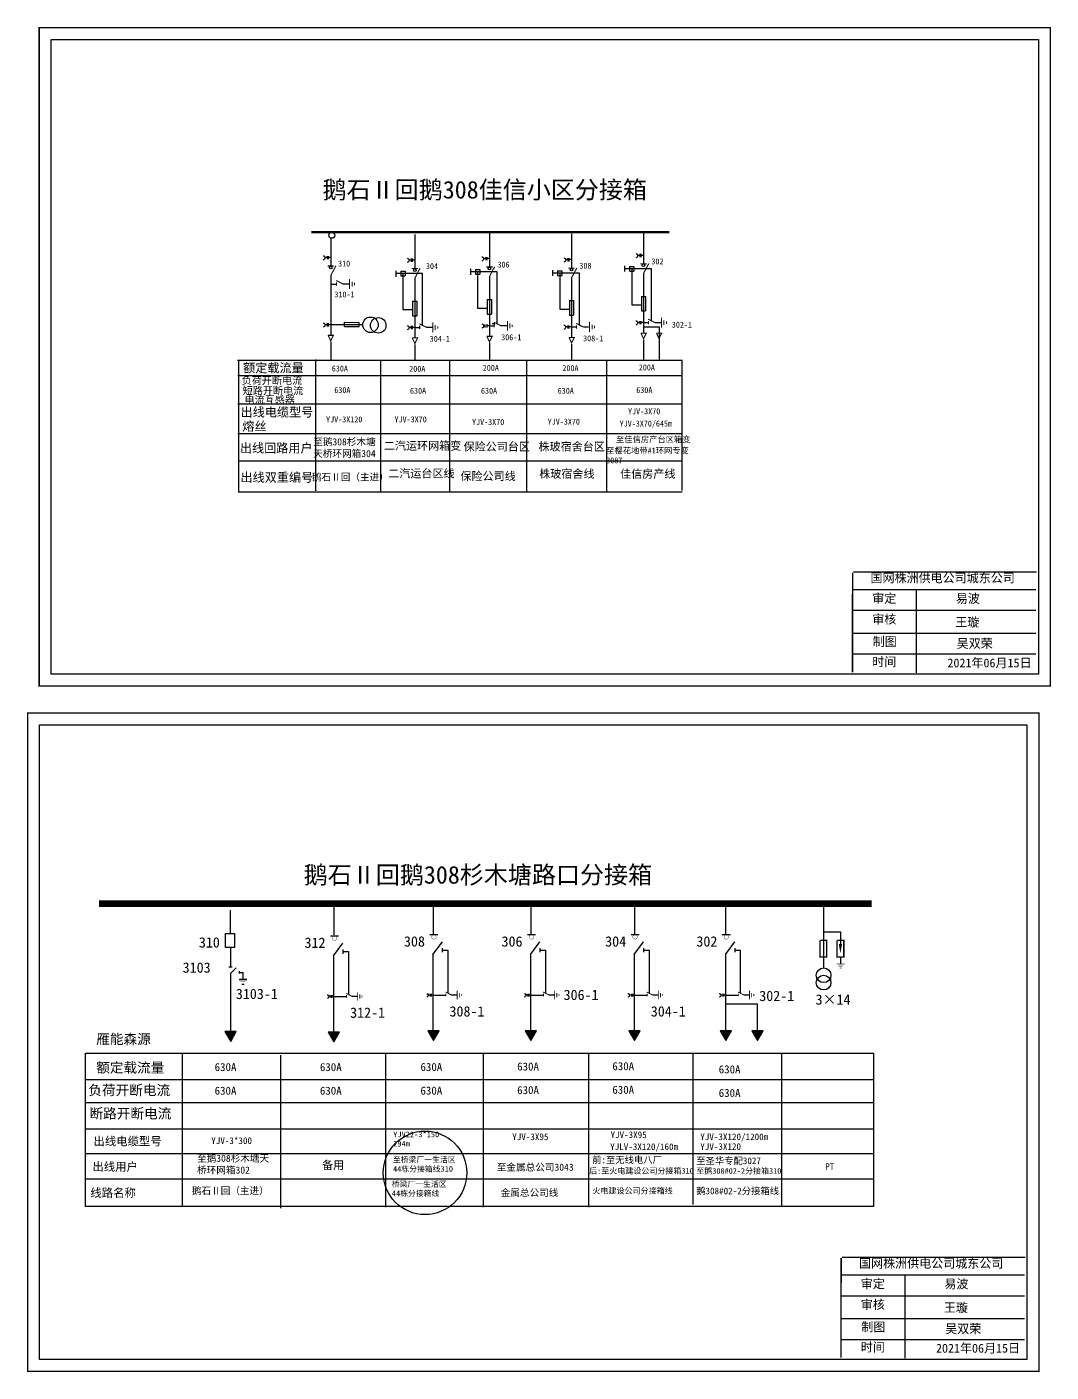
# Model space of a CAD drawing. Extents: x 251 to 764, y -214 to -46.
# Drawn here: x 250.5 to 377.6, y -214.2 to -47.3 of the extents above; entities that cross this region are included whole.
import ezdxf

# ---------------------------------------------------------------- set-up
doc = ezdxf.new("R2010")
doc.units = 0
doc.header["$LTSCALE"] = 5
doc.linetypes.add('ACAD_ISO02W100', pattern=[15, 12, -3])
doc.linetypes.add('CENTER', pattern=[50.8, 31.75, -6.35, 6.35, -6.35])
doc.layers.get('0').update_dxf_attribs({"linetype": 'CONTINUOUS'})
doc.layers.add('1', color=7, linetype='CONTINUOUS')
doc.layers.add('2', color=7, linetype='CONTINUOUS')
doc.styles.add('H1', font='')
doc.styles.add('hztxt_txtstyle_2.70_0_0', font='simkai.ttf', dxfattribs={"height": 2.7})
doc.styles.add('字体', font='simkai_0.ttf', dxfattribs={"height": 2.5})
doc.styles.get('H1').set_extended_font_data('SimSun')

# ---------------------------------------------------------------- blocks, each defined once
blk = doc.blocks.new('JD')
for points in [[(-2, 0.2), (-2, -0.2), (2, 0.2), (2, -0.2)], [(1, -1.2), (1, -0.8), (-1, -1.2), (-1, -0.8)], [(-0.5, -1.8), (-0.5, -2.2), (0.5, -1.8), (0.5, -2.2)]]:
    blk.add_trace(points)

msp = doc.modelspace()

# ---------------------------------------------------------------- hatches: boundary and pattern name
for points in [[(300.95, -173.08), (301.65, -171.86), (300.25, -171.86)], [(313.06, -173.08), (313.76, -171.86), (312.36, -171.86)], [(325.92, -173.08), (326.62, -171.86), (325.22, -171.86)], [(337.24, -173.08), (337.94, -171.86), (336.54, -171.86)], [(341.16, -173.08), (341.86, -171.86), (340.46, -171.86)], [(275.8, -173.17), (276.5, -171.95), (275.09, -171.95)], [(288.61, -173.24), (289.31, -172.02), (287.91, -172.02)]]:
    msp.add_hatch(color=7).paths.add_polyline_path(points)

# ---------------------------------------------------------------- linework, layer by layer
at = {"lineweight": 90}
msp.add_line((285.83, -72.74), (330.21, -72.74), dxfattribs=at)
at = {"color": 7}
for p, q in [((288.21, -73.45), (288.21, -76.93)), ((298.65, -73.02), (298.65, -77.25)), ((307.9, -72.82), (307.9, -77.06)), ((318.09, -72.96), (318.09, -77.2)), ((327.02, -72.74), (327.02, -76.66)), ((288.21, -78.12), (288.21, -85.51)), ((296.92, -77.59), (297.45, -77.59)), ((296.92, -77.59), (296.92, -78.17)), ((296.92, -78.17), (297.45, -78.17)), ((297.45, -77.59), (297.45, -78.17)), ((298.65, -78.44), (298.65, -85.83)), ((306.18, -77.4), (306.71, -77.4)), ((306.18, -77.4), (306.18, -77.98)), ((306.18, -77.98), (306.71, -77.98)), ((306.71, -77.4), (306.71, -77.98)), ((307.9, -78.25), (307.9, -85.64)), ((316.37, -77.54), (316.9, -77.54)), ((316.37, -77.54), (316.37, -78.12)), ((316.37, -78.12), (316.9, -78.12)), ((316.9, -77.54), (316.9, -78.12)), ((318.09, -78.39), (318.09, -85.78)), ((325.3, -77), (325.3, -77.59)), ((325.3, -77), (325.83, -77)), ((325.3, -77.59), (325.83, -77.59)), ((325.83, -77), (325.83, -77.59)), ((327.02, -77.85), (327.02, -85.24)), ((288.21, -79.19), (288.93, -79.19)), ((289.72, -79.17), (290.54, -79.17)), ((298.38, -81.31), (298.38, -83.12)), ((298.38, -81.31), (298.91, -81.31)), ((298.91, -81.31), (298.91, -83.12)), ((307.64, -81.11), (307.64, -82.93)), ((307.64, -81.11), (308.16, -81.11)), ((308.16, -81.11), (308.16, -82.93)), ((317.83, -81.25), (318.36, -81.25)), ((317.83, -81.25), (317.83, -83.07)), ((318.36, -81.25), (318.36, -83.07)), ((326.76, -80.72), (326.76, -82.53)), ((326.76, -80.72), (327.29, -80.72)), ((327.29, -80.72), (327.29, -82.53)), ((298.38, -83.12), (298.91, -83.12)), ((307.64, -82.93), (308.16, -82.93)), ((317.83, -83.07), (318.36, -83.07)), ((326.76, -82.53), (327.29, -82.53)), ((289.93, -84.45), (289.94, -83.93)), ((289.93, -84.45), (291.75, -84.47)), ((289.94, -83.93), (291.75, -83.94)), ((291.75, -84.47), (291.75, -83.94)), ((298.65, -84.56), (299.25, -84.56)), ((300.04, -84.55), (300.87, -84.55)), ((307.9, -84.37), (308.51, -84.37)), ((309.3, -84.35), (310.12, -84.35)), ((318.09, -84.51), (318.7, -84.51)), ((327.02, -83.98), (327.63, -83.98)), ((328.42, -83.96), (329.24, -83.96)), ((286.31, -88.57), (286.31, -101.05)), ((275.78, -159.79), (275.78, -156.89)), ((288.63, -159.97), (288.63, -156.5)), ((300.97, -159.81), (300.97, -156.34)), ((313.08, -159.81), (313.08, -156.34)), ((325.94, -159.81), (325.94, -156.34)), ((337.26, -159.81), (337.26, -156.34)), ((275.58, -163.94), (276, -163.94)), ((275.75, -164.79), (276.5, -164.04))]:
    msp.add_line(p, q, dxfattribs=at)
for p, q in [((288.18, -84.21), (292.19, -84.21)), ((307.18, -84.37), (307.35, -84.37)), ((307.35, -84.21), (307.35, -84.59)), ((319.6, -84.51), (320.2, -84.51)), ((327.02, -84.51), (328.97, -84.51)), ((328.97, -84.51), (328.97, -88.62)), ((276.65, -88.64), (331.84, -88.64)), ((276.75, -88.65), (276.75, -105.03)), ((294.38, -88.64), (294.38, -104.96)), ((302.97, -88.64), (302.97, -104.96)), ((312.52, -88.64), (312.52, -104.96)), ((322.44, -88.64), (322.44, -104.96)), ((331.8, -88.64), (331.8, -104.81)), ((276.68, -90.54), (331.79, -90.54)), ((276.68, -94.06), (331.79, -94.06)), ((276.68, -97.75), (331.79, -97.75)), ((276.75, -101.11), (331.65, -101.11)), ((286.32, -101.18), (286.32, -104.87)), ((331.65, -101.11), (331.73, -101.11)), ((331.73, -101.11), (331.81, -101.11)), ((276.75, -104.96), (331.81, -104.96)), ((349.36, -155.89), (349.36, -164.09)), ((288.17, -160.09), (289.18, -160.09)), ((300.51, -159.92), (301.52, -159.92)), ((312.62, -159.92), (313.63, -159.92)), ((325.48, -159.92), (326.49, -159.92)), ((336.8, -159.92), (337.81, -159.92)), ((349.35, -159.58), (351.46, -159.58)), ((351.46, -159.58), (351.46, -161.12)), ((289.71, -161.76), (289.71, -162.29)), ((302.05, -161.6), (302.05, -162.12)), ((302.06, -161.86), (302.74, -161.86)), ((302.74, -161.86), (302.74, -167.19)), ((314.17, -161.6), (314.17, -162.12)), ((314.18, -161.86), (314.85, -161.86)), ((314.85, -161.86), (314.85, -167.19)), ((327.02, -161.6), (327.02, -162.12)), ((327.04, -161.86), (327.71, -161.86)), ((327.71, -161.86), (327.71, -167.19)), ((338.34, -161.6), (338.34, -162.12)), ((338.36, -161.86), (339.03, -161.86)), ((339.03, -161.86), (339.03, -167.19)), ((289.73, -162.02), (290.4, -162.02)), ((290.4, -162.02), (290.4, -167.35)), ((351.46, -162.75), (351.46, -163.54)), ((276.86, -164.48), (276.86, -164.77)), ((276.87, -164.63), (277.35, -164.63)), ((277.35, -165.49), (277.35, -164.62)), ((276.85, -165.49), (277.38, -165.49)), ((276.86, -165.49), (277.81, -165.49)), ((277.81, -165.49), (276.93, -165.49)), ((277.48, -166.1), (277.18, -166.1)), ((277.23, -165.49), (277.48, -165.49)), ((288.61, -167.59), (290.16, -167.59)), ((290.84, -167.58), (291.55, -167.58)), ((300.95, -167.43), (302.49, -167.43)), ((303.18, -167.41), (303.89, -167.41)), ((313.06, -167.43), (314.61, -167.43)), ((315.29, -167.41), (316, -167.41)), ((325.92, -167.43), (327.47, -167.43)), ((328.15, -167.41), (328.86, -167.41)), ((337.24, -167.43), (338.79, -167.43)), ((337.28, -168.52), (341.14, -168.52)), ((339.47, -167.41), (340.18, -167.41)), ((341.14, -168.52), (341.14, -171.81))]:
    msp.add_line(p, q)
at = {"color": 7, "linetype": 'CENTER'}
for p, q in [((288.21, -86.37), (288.21, -88.69)), ((298.65, -86.69), (298.65, -88.64)), ((307.91, -86.5), (307.91, -88.64)), ((318.1, -86.64), (318.1, -88.64)), ((327.03, -86.1), (327.03, -88.64))]:
    msp.add_line(p, q, dxfattribs=at)
at = {"color": 0, "linetype": 'Continuous'}
for p, q in [((352.97, -117.09), (375.72, -117.09)), ((360.87, -117.07), (360.87, -127.43)), ((352.97, -119.68), (375.72, -119.68)), ((352.97, -122.51), (375.72, -122.51)), ((352.97, -125.1), (375.72, -125.1)), ((351.55, -202.15), (374.3, -202.15)), ((359.44, -202.13), (359.44, -212.49)), ((351.55, -204.74), (374.3, -204.74)), ((351.55, -207.57), (374.3, -207.57)), ((351.55, -210.16), (374.3, -210.16))]:
    msp.add_line(p, q, dxfattribs=at)
at = {"color": 0}
for p, q in [((275.79, -161.54), (275.79, -163.94)), ((288.56, -162.55), (288.56, -172.24)), ((300.9, -162.38), (300.9, -172.08)), ((313.02, -162.38), (313.02, -172.08)), ((325.87, -162.38), (325.87, -172.08)), ((337.2, -162.38), (337.2, -172.08)), ((275.79, -164.75), (275.79, -172.13)), ((269.78, -174.65), (269.78, -193.65)), ((257.79, -177.89), (260.7, -177.89)), ((260.65, -177.89), (268.55, -177.89)), ((266.99, -177.89), (355.57, -177.89)), ((257.79, -180.74), (260.66, -180.74)), ((260.61, -180.74), (268.51, -180.74)), ((268.38, -180.74), (355.57, -180.74)), ((257.79, -187.1), (260.59, -187.1)), ((260.55, -187.1), (268.45, -187.1)), ((268.31, -187.1), (355.57, -187.1))]:
    msp.add_line(p, q, dxfattribs=at)
at = {"color": 0, "linetype": 'Continuous', "const_width": 0.182}
for points in [[(252.03, -47.37), (377.51, -47.37), (377.51, -129.07), (252.03, -129.07)], [(250.61, -132.42), (376.09, -132.42), (376.09, -214.13), (250.61, -214.13)]]:
    msp.add_lwpolyline(points, close=True, dxfattribs=at)
at = {"color": 0, "linetype": 'Continuous'}
for points in [[(253.51, -48.84), (376.04, -48.84), (376.04, -127.59), (253.51, -127.59)], [(252.08, -133.9), (374.61, -133.9), (374.61, -212.65), (252.08, -212.65)]]:
    msp.add_lwpolyline(points, close=True, dxfattribs=at)
at = {"color": 7}
for points in [[(287.26, -75.67, -0.877934), (287.27, -76.2)], [(297.69, -75.99, -0.877934), (297.7, -76.52)], [(306.95, -75.8, -0.877934), (306.96, -76.33)], [(317.14, -75.94, -0.877934), (317.15, -76.47)], [(326.07, -75.4, -0.877934), (326.08, -75.93)], [(287.26, -84.01, -0.877934), (287.27, -84.54)], [(297.69, -84.33, -0.877934), (297.7, -84.86)], [(306.95, -84.14, -0.877934), (306.96, -84.67)], [(317.14, -84.28, -0.877934), (317.15, -84.81)], [(326.07, -83.74, -0.877934), (326.08, -84.28)]]:
    msp.add_lwpolyline(points, format="xyb", dxfattribs=at)
for points in [[(287.77, -75.9), (287.49, -75.9)], [(287.77, -75.71), (287.77, -76.11)], [(287.89, -75.71), (287.89, -76.11)], [(288.21, -75.9), (287.89, -75.9)], [(298.2, -76.21), (297.93, -76.21)], [(298.2, -76.03), (298.2, -76.43)], [(298.33, -76.03), (298.33, -76.43)], [(298.64, -76.21), (298.33, -76.21)], [(307.46, -76.02), (307.18, -76.02)], [(307.46, -75.84), (307.46, -76.24)], [(307.58, -75.84), (307.58, -76.24)], [(307.9, -76.02), (307.58, -76.02)], [(317.65, -76.16), (317.38, -76.16)], [(317.65, -75.98), (317.65, -76.38)], [(317.78, -75.98), (317.78, -76.38)], [(318.09, -76.16), (317.78, -76.16)], [(326.58, -75.63), (326.31, -75.63)], [(326.58, -75.44), (326.58, -75.84)], [(326.7, -75.44), (326.7, -75.84)], [(327.02, -75.63), (326.7, -75.63)], [(296.3, -77.56), (296.3, -78.29)], [(305.56, -77.31), (305.56, -78.04)], [(315.75, -77.45), (315.75, -78.18)], [(324.68, -76.91), (324.68, -77.64)], [(287.77, -84.24), (287.49, -84.24)], [(287.77, -84.05), (287.77, -84.45)], [(288.16, -84.24), (287.84, -84.24)], [(287.89, -84.05), (287.89, -84.45)], [(298.2, -84.56), (297.93, -84.56)], [(298.2, -84.37), (298.2, -84.77)], [(298.33, -84.37), (298.33, -84.77)], [(298.64, -84.56), (298.33, -84.56)], [(307.58, -84.18), (307.58, -84.58)], [(307.9, -84.37), (307.58, -84.37)], [(308.51, -84.12), (308.23, -84.12)], [(308.51, -83.94), (308.51, -84.34)], [(317.65, -84.51), (317.38, -84.51)], [(317.65, -84.32), (317.65, -84.72)], [(317.78, -84.32), (317.78, -84.72)], [(318.09, -84.51), (317.78, -84.51)], [(326.58, -83.97), (326.31, -83.97)], [(326.58, -83.79), (326.58, -84.18)], [(326.7, -83.79), (326.7, -84.18)], [(327.02, -83.97), (326.7, -83.97)]]:
    msp.add_lwpolyline(points, dxfattribs=at)
at = {"color": 7, "const_width": 0.131}
for points in [[(326.64, -76.68), (327.41, -76.68)], [(327.02, -77.89), (327.68, -76.64)], [(287.82, -76.95), (288.59, -76.95)], [(288.21, -78.16), (288.86, -76.91)], [(298.26, -77.26), (299.03, -77.26)], [(298.65, -78.47), (299.3, -77.23)], [(307.51, -77.07), (308.29, -77.07)], [(307.9, -78.28), (308.56, -77.04)], [(317.71, -77.21), (318.48, -77.21)], [(318.09, -78.42), (318.75, -77.18)], [(288.89, -78.75), (289.77, -79.19)], [(288.93, -78.98), (288.93, -79.39)], [(299.22, -84.13), (300.09, -84.56)], [(299.25, -84.36), (299.25, -84.76)], [(308.47, -83.93), (309.35, -84.37)], [(308.51, -84.17), (308.51, -84.57)], [(318.67, -84.07), (319.54, -84.51)], [(318.7, -84.31), (318.7, -84.71)], [(327.6, -83.54), (328.47, -83.98)], [(327.63, -83.77), (327.63, -84.18)], [(287.89, -85.55), (288.55, -85.55), (288.21, -86.23), (287.89, -85.54)], [(298.32, -85.87), (298.99, -85.87), (298.65, -86.55), (298.33, -85.86)], [(307.58, -85.68), (308.25, -85.68), (307.91, -86.35), (307.59, -85.67)], [(317.77, -85.82), (318.44, -85.82), (318.1, -86.49), (317.78, -85.81)], [(326.7, -85.28), (327.37, -85.28), (327.03, -85.96), (326.71, -85.27)], [(328.62, -85.28), (329.29, -85.28), (328.95, -85.96), (328.63, -85.27)]]:
    msp.add_lwpolyline(points, dxfattribs=at)
at = {"color": 7, "linetype": 'ACAD_ISO02W100'}
for points in [[(299.62, -84.37), (299.62, -77.87), (296.3, -77.87)], [(297.18, -77.88), (297.18, -82.36), (298.38, -82.36)], [(308.88, -84.18), (308.88, -77.68), (305.56, -77.68)], [(306.44, -77.68), (306.44, -82.17), (307.63, -82.17)], [(319.07, -84.32), (319.07, -77.82), (315.75, -77.82)], [(316.63, -77.82), (316.63, -82.31), (317.82, -82.31)], [(328, -83.78), (328, -77.28), (324.68, -77.28)], [(325.56, -77.29), (325.56, -81.77), (326.75, -81.77)]]:
    msp.add_lwpolyline(points, dxfattribs=at)
at = {"color": 0, "linetype": 'Continuous', "const_width": 0.182}
for points in [[(352.97, -115.01), (352.96, -127.39)], [(353.07, -114.92), (375.82, -114.92)], [(351.55, -200.07), (351.53, -212.44)], [(351.64, -199.97), (374.4, -199.97)]]:
    msp.add_lwpolyline(points, dxfattribs=at)
for points, const_width in [([(259.44, -156.08), (355.33, -156.08)], 0.828), ([(288.17, -160.09), (289.18, -160.09)], 0.0863), ([(300.51, -159.92), (301.52, -159.92)], 0.0863), ([(312.62, -159.92), (313.63, -159.92)], 0.0863), ([(325.48, -159.92), (326.49, -159.92)], 0.0863), ([(336.8, -159.92), (337.81, -159.92)], 0.0863), ([(348.94, -160.63), (348.94, -162.69), (349.76, -162.69), (349.76, -160.63), (348.96, -160.63)], 0.174), ([(351.05, -160.63), (351.05, -162.69), (351.88, -162.69), (351.88, -160.63), (351.08, -160.63)], 0.174), ([(277.81, -165.49), (276.85, -165.49)], 0.0303), ([(277.64, -165.8), (277.01, -165.8)], 0.0303), ([(277.48, -166.1), (277.18, -166.1)], 0.0303), ([(290.13, -167.21), (290.88, -167.59)], 0.113), ([(290.16, -167.42), (290.16, -167.76)], 0.113), ([(302.47, -167.05), (303.22, -167.43)], 0.113), ([(302.49, -167.25), (302.49, -167.6)], 0.113), ([(314.58, -167.05), (315.33, -167.43)], 0.113), ([(314.61, -167.25), (314.61, -167.6)], 0.113), ([(327.44, -167.05), (328.19, -167.43)], 0.113), ([(327.47, -167.25), (327.47, -167.6)], 0.113), ([(338.76, -167.05), (339.51, -167.43)], 0.113), ([(338.79, -167.25), (338.79, -167.6)], 0.113)]:
    msp.add_lwpolyline(points, dxfattribs=dict(const_width=const_width))
msp.add_lwpolyline([(275.16, -159.79), (276.29, -159.79), (276.29, -161.54), (275.16, -161.54)], close=True)
at = {"const_width": 0.0431}
for points in [[(288.39, -160.37, 1), (288.95, -160.37, 1)], [(300.73, -160.21, 1), (301.29, -160.21, 1)], [(312.84, -160.21, 1), (313.4, -160.21, 1)], [(325.7, -160.21, 1), (326.26, -160.21, 1)], [(337.02, -160.21, 1), (337.58, -160.21, 1)]]:
    msp.add_lwpolyline(points, format="xyb", close=True, dxfattribs=at)
for points, format in [([(351.46, -161.1, 0.406, 0, 0), (351.46, -162.26, 0, 0, 0)], "xyseb"), ([(287.79, -167.39, -0.877934), (287.8, -167.85)], "xyb"), ([(300.13, -167.23, -0.877934), (300.14, -167.69)], "xyb"), ([(312.24, -167.23, -0.877934), (312.25, -167.69)], "xyb"), ([(325.1, -167.23, -0.877934), (325.11, -167.69)], "xyb"), ([(336.42, -167.23, -0.877934), (336.43, -167.69)], "xyb")]:
    msp.add_lwpolyline(points, format=format)
for points in [[(288.23, -167.58), (287.99, -167.58)], [(288.23, -167.43), (288.23, -167.77)], [(288.34, -167.43), (288.34, -167.77)], [(288.61, -167.58), (288.34, -167.58)], [(300.57, -167.42), (300.33, -167.42)], [(300.57, -167.26), (300.57, -167.61)], [(300.67, -167.26), (300.67, -167.61)], [(300.95, -167.42), (300.67, -167.42)], [(312.68, -167.42), (312.44, -167.42)], [(312.68, -167.26), (312.68, -167.61)], [(312.79, -167.26), (312.79, -167.61)], [(313.06, -167.42), (312.79, -167.42)], [(325.54, -167.42), (325.3, -167.42)], [(325.54, -167.26), (325.54, -167.61)], [(325.65, -167.26), (325.65, -167.61)], [(325.92, -167.42), (325.65, -167.42)], [(336.86, -167.42), (336.62, -167.42)], [(336.86, -167.26), (336.86, -167.61)], [(336.97, -167.26), (336.97, -167.61)], [(337.24, -167.42), (336.97, -167.42)]]:
    msp.add_lwpolyline(points)
at = {"color": 7}
for points in [[(300.95, -173.08), (301.65, -171.86), (300.25, -171.86)], [(313.06, -173.08), (313.76, -171.86), (312.36, -171.86)], [(325.92, -173.08), (326.62, -171.86), (325.22, -171.86)], [(337.24, -173.08), (337.94, -171.86), (336.54, -171.86)], [(341.16, -173.08), (341.86, -171.86), (340.46, -171.86)], [(275.8, -173.17), (276.5, -171.95), (275.09, -171.95)], [(288.61, -173.24), (289.31, -172.02), (287.91, -172.02)]]:
    msp.add_lwpolyline(points, close=True, dxfattribs=at)
for centre, radius in [((288.34, -73.14), 0.366), ((327.02, -76.86), 0.168), ((288.21, -77.13), 0.168), ((298.65, -77.45), 0.168), ((307.9, -77.26), 0.168), ((318.09, -77.4), 0.168)]:
    msp.add_circle(centre, radius, dxfattribs=at)
for centre in [(349.37, -164.97), (349.37, -165.88)]:
    msp.add_circle(centre, 0.912)
at = {"color": 1}
msp.add_circle((299.92, -189.49), 5.18, dxfattribs=at)
at = {"layer": '1'}
for points in [[(287.79, -167.38, -0.877934), (287.8, -167.84)], [(300.13, -167.22, -0.877934), (300.14, -167.68)], [(312.24, -167.22, -0.877934), (312.25, -167.68)], [(325.1, -167.22, -0.877934), (325.11, -167.68)], [(336.42, -167.22, -0.877934), (336.43, -167.68)]]:
    msp.add_lwpolyline(points, format="xyb", dxfattribs=at)
at = {"layer": '2'}
for p, q in [((288.56, -162.55), (289.73, -160.98)), ((300.9, -162.38), (302.07, -160.82)), ((313.02, -162.38), (314.18, -160.82)), ((325.87, -162.38), (327.04, -160.82)), ((337.2, -162.38), (338.36, -160.82)), ((257.79, -193.65), (257.79, -174.65)), ((257.79, -174.65), (260.66, -174.65)), ((268.38, -174.65), (355.57, -174.65)), ((295, -174.75), (295, -193.75)), ((307.13, -174.75), (307.13, -193.75)), ((320.2, -174.75), (320.2, -193.75)), ((333.13, -174.65), (333.13, -193.4)), ((344.17, -174.65), (344.17, -193.65)), ((355.57, -174.65), (355.57, -193.65)), ((257.79, -184.01), (266.88, -184.01)), ((268.18, -184.01), (355.57, -184.01)), ((257.79, -190.25), (355.57, -190.25)), ((260.66, -193.65), (257.79, -193.65)), ((355.57, -193.65), (268.38, -193.65))]:
    msp.add_line(p, q, dxfattribs=at)
at = {"layer": '2', "color": 0}
for p, q in [((260.61, -174.65), (268.51, -174.65)), ((282, -174.87), (282, -193.87)), ((260.42, -184.01), (268.32, -184.01)), ((268.51, -193.65), (260.61, -193.65))]:
    msp.add_line(p, q, dxfattribs=at)
at = {"layer": '2', "color": 7}
for centre in [(293.15, -84.24), (294.11, -84.32)]:
    msp.add_circle(centre, 0.962, dxfattribs=at)

# ---------------------------------------------------------------- block references
at = {"color": 7, "xscale": 0.306106714794555, "yscale": 0.306106714794555, "zscale": 0.306106714794555, "rotation": 90}
for p in [(290.55, -79.19), (329.26, -83.98), (300.88, -84.57), (310.13, -84.38), (320.33, -84.52)]:
    msp.add_blockref('JD', p, dxfattribs=at)
at = {"xscale": 0.243869373109677, "yscale": 0.2438693730759825, "zscale": 0.2438693731192416}
msp.add_blockref('JD', (351.48, -163.58), dxfattribs=at)
at = {"xscale": 0.2639278929393863, "yscale": 0.2639278929393863, "zscale": 0.2639278929861922, "rotation": 90}
for p in [(303.9, -167.43), (316.01, -167.43), (328.87, -167.43), (340.19, -167.43), (291.56, -167.6)]:
    msp.add_blockref('JD', p, dxfattribs=at)

# ---------------------------------------------------------------- texts
at = {"color": 7, "style": 'H1'}
for s, height, p in [('310', 0.735, (289.13, -77.01)), ('304', 0.735, (300.03, -77.33)), ('306', 0.735, (308.91, -77.14)), ('308', 0.735, (319.07, -77.28)), ('302', 0.735, (328, -76.74)), ('310-1', 0.735, (288.67, -80.84)), ('302-1', 0.735, (330.54, -84.6)), ('304-1', 0.735, (300.5, -86.35)), ('306-1', 0.735, (309.37, -86.16)), ('308-1', 0.735, (319.53, -86.3)), ('额定载流量', 1.102, (277.34, -90.15)), ('630A', 0.735, (288.35, -90.04)), ('200A', 0.735, (297.96, -90.08)), ('200A', 0.735, (307.08, -89.95)), ('200A', 0.735, (316.96, -89.99)), ('200A', 0.735, (326.44, -89.9)), ('负荷开断电流', 0.918, (277.16, -91.61)), ('短路开断电流', 0.918, (277.29, -92.88)), ('电流互感器', 0.918, (277.51, -94.01)), ('630A', 0.735, (288.66, -92.71)), ('630A', 0.735, (298.05, -92.8)), ('630A', 0.735, (306.86, -92.8)), ('630A', 0.735, (316.38, -92.8)), ('630A', 0.735, (326.13, -92.71)), ('出线电缆型号', 1.102, (277.03, -95.64)), ('YJV-3X70', 0.735, (325.11, -95.35)), ('熔丝', 1.102, (277.24, -97.4)), ('YJV-3X120', 0.735, (287.64, -96.35)), ('YJV-3X70', 0.735, (296.13, -96.35)), ('YJV-3X70', 0.735, (305.75, -96.67)), ('YJV-3X70', 0.735, (315.14, -96.63)), ('YJV-3X70/645m', 0.7347, (324.07, -96.87)), ('出线回路用户', 1.102, (276.95, -100.1)), ('出线双重编号', 1.102, (277.02, -103.74))]:
    msp.add_text(s, height=height, dxfattribs=at).set_placement(p)
at = {"color": 0, "style": 'H1'}
for s, height, p in [('308', 1.276, (297.3, -161.41)), ('306', 1.276, (309.41, -161.41)), ('304', 1.276, (322.27, -161.41)), ('302', 1.276, (333.59, -161.41)), ('310', 1.276, (271.85, -161.53)), ('312', 1.276, (284.96, -161.57)), ('3103', 1.276, (269.84, -164.65)), ('3103-1', 1.276, (276.44, -167.92)), ('306-1', 1.276, (317.11, -168.04)), ('302-1', 1.276, (341.39, -168.17)), ('3×14', 1.276, (348.37, -168.62)), ('312-1', 1.276, (290.62, -170.25)), ('308-1', 1.276, (302.95, -170.09)), ('304-1', 1.276, (327.93, -170.09)), ('雁能森源', 1.241, (259.11, -173.51)), ('额定载流量', 1.241, (259.11, -177.05)), ('630A', 0.993, (273.81, -176.86)), ('630A', 0.993, (286.87, -176.86)), ('630A', 0.993, (299.35, -176.85)), ('630A', 0.993, (311.35, -176.79)), ('630A', 0.993, (323.16, -176.75)), ('630A', 0.993, (336.36, -177.14)), ('负荷开断电流', 1.241, (258.13, -179.85)), ('630A', 0.993, (273.81, -179.79)), ('630A', 0.993, (286.87, -179.79)), ('630A', 0.993, (299.35, -179.78)), ('630A', 0.993, (311.35, -179.72)), ('630A', 0.993, (323.16, -179.68)), ('630A', 0.993, (336.36, -180.07)), ('断路开断电流', 1.241, (258.28, -182.74)), ('出线电缆型号', 1.035, (258.77, -186.09)), ('YJV-3*300', 0.826, (273.39, -185.91)), ('YJV-3X95', 0.826, (310.74, -185.43)), ('YJV-3X95 ', 0.826, (322.93, -185.18)), ('YJV-3X120/1200m', 0.8264, (334.07, -185.43)), ('YJLV-3X120/160m', 0.8264, (322.89, -186.66)), ('YJV-3X120', 0.826, (334.07, -186.64)), ('出线用户', 1.035, (258.64, -189.25)), ('前:至无线电八厂', 0.826, (320.65, -188.29)), ('至圣华专配3027', 0.826, (333.57, -188.41)), ('PT', 0.828, (349.58, -189.12)), ('后:至火电建设公司分接箱310', 0.711, (320.28, -189.6)), ('至鹅308#02-2分接箱310', 0.711, (333.57, -189.61)), ('线路名称', 1.035, (258.39, -192.49)), ('火电建设公司分接箱线', 0.711, (320.69, -192.07)), (' 鹅308#02-2分接箱线', 0.8264, (333, -192.15))]:
    msp.add_text(s, height=height, dxfattribs=at).set_placement(p)
at = {"attachment_point": 1, "style": 'H1'}
for s, insert, char_height, width in [('{\\fSimSun|b0|i0|c134|p2;鹅石Ⅱ回鹅}308{\\fSimSun|b0|i0|c134|p2;佳信小区分接箱}', (287.2, -66.39), 2.1865, 66.3428), ('{\\fSimSun|b0|i0|c134|p2;至鹅}308{\\fSimSun|b0|i0|c134|p2;杉木塘天桥环网箱304}', (286.04, -98.33), 0.8746, 8.8153), ('{\\fSimSun|b0|i0|c134|p2;鹅石Ⅱ回（主进）}', (285.88, -102.7), 0.8746, 9.8453), ('{\\fSimSun|b0|i0|c134|p2;鹅石Ⅱ回鹅}308{\\fSimSun|b0|i0|c134|p2;杉木塘路口分接箱}', (284.86, -151.41), 2.1865, 56.0765), ('{\\fSimSun|b0|i0|c134|p2;至鹅}308{\\fSimSun|b0|i0|c134|p2;杉木塘天桥环网箱302}', (271.63, -187.25), 0.8746, 9.8453), ('{\\fSimSun|b0|i0|c134|p2;至金属总公司3043}', (308.82, -188.35), 0.8746, 9.8291), ('{\\fSimSun|b0|i0|c134|p2;鹅石Ⅱ回（主进）}', (270.98, -191.27), 0.8746, 9.8453), ('{\\fSimSun|b0|i0|c134|p2;金属总公司线}', (309.3, -191.52), 0.8746, 9.8291)]:
    msp.add_mtext(s, dxfattribs=dict(at, insert=insert, char_height=char_height, width=width))
at = {"color": 7, "char_height": 0.7347, "width": 11.3918, "attachment_point": 1, "style": 'H1'}
for s, insert in [('{\\fFangSong_GB2312|b0|i0|c134|p49;\\C256;至佳信房产台区箱变}', (323.61, -98.1)), ('{\\fFangSong_GB2312|b0|i0|c134|p49;\\C256;至樱花地带#1环网专变3087}', (322.4, -99.48))]:
    msp.add_mtext(s, dxfattribs=dict(at, insert=insert))
at = {"color": 0, "linetype": 'Continuous', "attachment_point": 1}
for s, insert, char_height, width, style in [('{\\fSimSun|b0|i0|c134|p2;国网株洲供电公司城东公司}', (355.19, -115.12), 1.0944, 29.9201, '字体'), ('\\f\uffbfﾬￌﾣﾤ_GB2312|b0|i0|c134|p49;审定', (355.41, -117.66), 1.0944, 8.5588, '字体'), ('易波', (365.78, -117.68), 1.094, 8.5588, '字体'), ('\\f\uffbfﾬￌﾣﾤ_GB2312|b0|i0|c134|p49;审核', (355.41, -120.24), 1.0944, 8.5588, '字体'), ('王璇', (365.72, -120.61), 1.094, 8.5588, '字体'), ('\\f\uffbfﾬￌﾣﾤ_GB2312|b0|i0|c134|p49;制图', (355.47, -123.02), 1.0944, 8.5588, '字体'), ('{\\fSimSun|b0|i0|c134|p2;吴双荣}', (365.89, -123.25), 1.0944, 8.5588, '字体'), ('\\f\uffbfﾬￌﾣﾤ_GB2312|b0|i0|c134|p49;时间', (355.41, -125.53), 1.0944, 8.5588, '字体'), ('2021{\\fSimSun|b0|i0|c134|p2;年}06{\\fSimSun|b0|i0|c134|p2;月15日}', (364.74, -125.66), 1.0944, 16.0081, '字体'), ('YJV22-3*150\\P294m', (295.97, -184.37), 0.6938, 11.1842, 'hztxt_txtstyle_2.70_0_0'), ('{\\fSimSun|b0|i0|c134|p2;至桥梁厂一生活区44栋分接箱线310}', (295.94, -187.5), 0.6938, 8.5247, 'hztxt_txtstyle_2.70_0_0'), ('{\\fSimSun|b0|i0|c134|p2;桥梁厂一生活区44栋分接箱线}', (295.79, -190.54), 0.6938, 7.4029, 'hztxt_txtstyle_2.70_0_0'), ('{\\fSimSun|b0|i0|c134|p2;国网株洲供电公司城东公司}', (353.77, -200.18), 1.0944, 29.9201, '字体'), ('\\f\uffbfﾬￌﾣﾤ_GB2312|b0|i0|c134|p49;审定', (353.99, -202.72), 1.0944, 8.5588, '字体'), ('易波', (364.36, -202.73), 1.094, 8.5588, '字体'), ('\\f\uffbfﾬￌﾣﾤ_GB2312|b0|i0|c134|p49;审核', (353.99, -205.29), 1.0944, 8.5588, '字体'), ('王璇', (364.3, -205.67), 1.094, 8.5588, '字体'), ('\\f\uffbfﾬￌﾣﾤ_GB2312|b0|i0|c134|p49;制图', (354.05, -208.07), 1.0944, 8.5588, '字体'), ('{\\fSimSun|b0|i0|c134|p2;吴双荣}', (364.46, -208.3), 1.0944, 8.5588, '字体'), ('\\f\uffbfﾬￌﾣﾤ_GB2312|b0|i0|c134|p49;时间', (353.99, -210.58), 1.0944, 8.5588, '字体'), ('2021{\\fSimSun|b0|i0|c134|p2;年}06{\\fSimSun|b0|i0|c134|p2;月15日}', (363.32, -210.71), 1.0944, 16.0081, '字体')]:
    msp.add_mtext(s, dxfattribs=dict(at, insert=insert, char_height=char_height, width=width, style=style))
at = {"color": 7, "linetype": 'Continuous', "insert": (287.14, -188.02), "char_height": 1.0058, "width": 13.2349, "attachment_point": 1, "style": 'H1'}
msp.add_mtext('{\\fSimSun|b0|i0|c134|p2;备用}', dxfattribs=at)
at = {"layer": '2', "color": 7, "char_height": 1.0058, "width": 9.6016, "attachment_point": 1, "style": 'H1'}
for s, insert in [('{\\fﾷￂￋￎ_GB2312|b0|i0|c134|p49;\\C256;二汽运环网箱变}', (294.81, -98.76)), ('{\\fﾷￂￋￎ_GB2312|b0|i0|c134|p49;\\C256;保险公司台区}', (304.7, -98.86)), ('{\\fﾷￂￋￎ_GB2312|b0|i0|c134|p49;\\C256;株玻宿舍台区}', (314, -98.86)), ('{\\fﾷￂￋￎ_GB2312|b0|i0|c134|p49;\\C256;二汽运台区线}', (295.35, -102.19)), ('{\\fﾷￂￋￎ_GB2312|b0|i0|c134|p49;\\C256;保险公司线}', (304.31, -102.53)), ('{\\fﾷￂￋￎ_GB2312|b0|i0|c134|p49;\\C256;株玻宿舍线}', (314.09, -102.24)), ('{\\fﾷￂￋￎ_GB2312|b0|i0|c134|p49;\\C256;佳信房产线}', (324.13, -102.24))]:
    msp.add_mtext(s, dxfattribs=dict(at, insert=insert))

doc.saveas('drawing.dxf')
